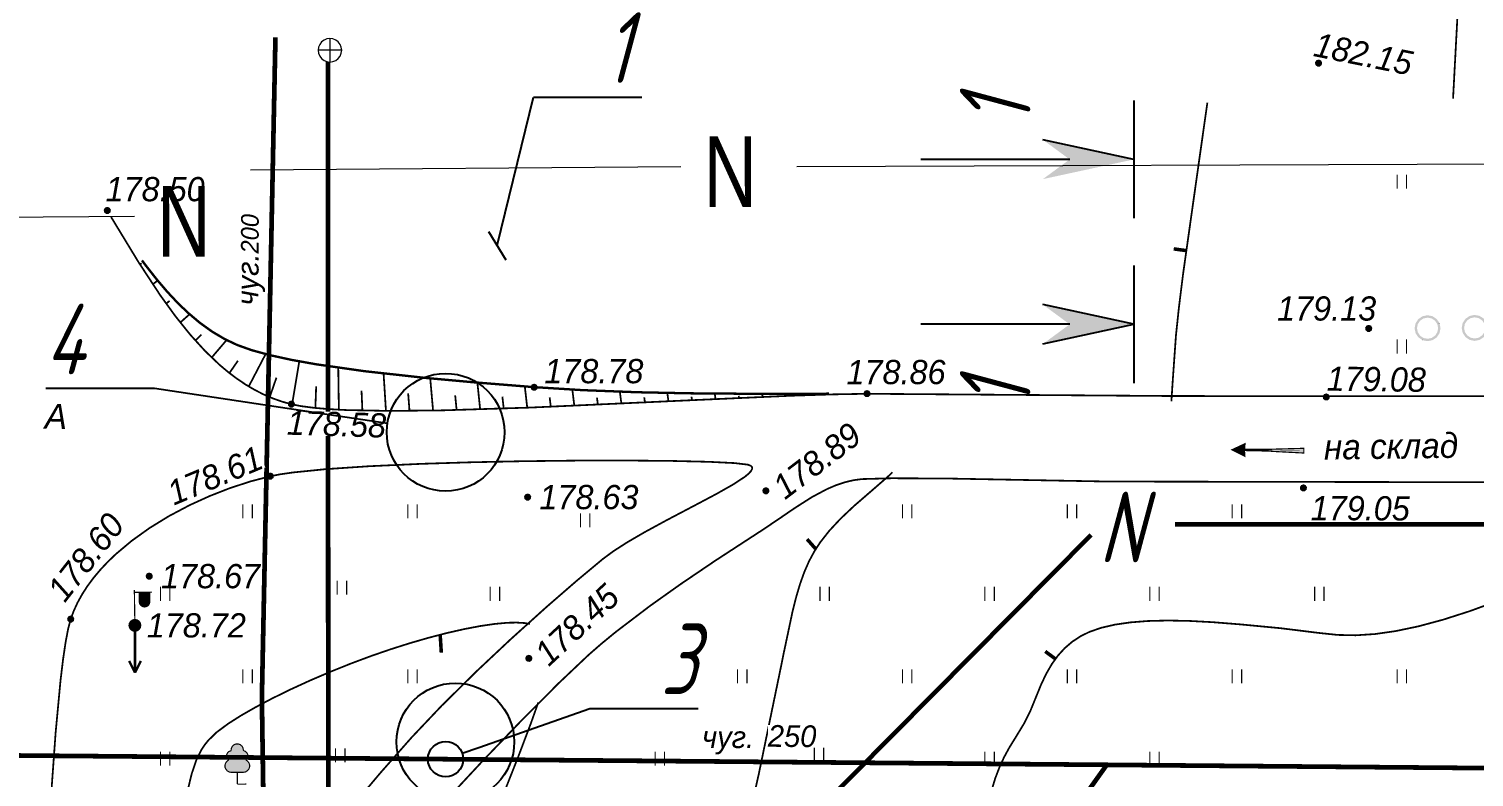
# Model space of a CAD drawing. Header units: millimetres. Extents: x 6735 to 13224, y -12144 to -9633.
# Drawn here: x 10980.3 to 11041.6, y -9734.5 to -9702.8 of the extents above; entities that cross this region are included whole.
import ezdxf
from ezdxf import colors
from ezdxf.entities.mleader import LeaderData, LeaderLine
from ezdxf.enums import TextEntityAlignment as Align
from ezdxf.math import Vec2, Vec3

# ---------------------------------------------------------------- set-up
doc = ezdxf.new("R2010")
doc.units = ezdxf.units.MM
doc.set_wipeout_variables(frame=1)
for name, pattern in [('Cплошная', [0]), ('Cплошная_0.50', [0]), ('Штриховая 1.5-1.5_0.50', [1.5, 0.75, -0.75])]:
    doc.linetypes.add(name, pattern=pattern)
for name, color, linetype, lineweight in [('КаБель силовой (Вновь)', 1, 'Continuous', 60), ('Линия выноска', 137, 'Continuous', 25), ('Строительный', 251, 'Continuous', 13), ('Строительный @ 1', 251, 'Continuous', 13), ('Текст', 2, 'Continuous', 25)]:
    doc.layers.add(name, color=color, linetype=linetype, lineweight=lineweight)
doc.styles.add('Simplex', font='simplex.shx', dxfattribs={"width": 0.7, "oblique": 15})
doc.styles.get("Standard").update_dxf_attribs({"font": 'arial.ttf'})
doc.styles.add('БСАМ курсив малоконтрасный (Бм-431)', font='')
doc.styles.get('БСАМ курсив малоконтрасный (Бм-431)').set_extended_font_data('Bm431', italic=True)
doc.linetypes.add('Водопр', pattern='A,5,-1,["В",БСАМ курсив малоконтрасный (Бм-431),S=2,R=0,X=-1.2,Y=-1],-1,10,-2,10,-2,5', length=36)
doc.linetypes.add('Канализ', pattern='A,5,-1,["К",БСАМ курсив малоконтрасный (Бм-431),S=2,R=0,X=-1,Y=-1],-1,10,-2,10,-2,5', length=36)
doc.linetypes.add('КОНТУР', pattern='A,0,-0.5,[133,ltypeshp.shx,S=0.05,R=0,X=-0.5,Y=0],-0.5', length=1)

# ---------------------------------------------------------------- blocks, each defined once
blk = doc.blocks.new('2011 - 401 трава')
at = {"color": 7, "linetype": 'Continuous', "lineweight": 0, "const_width": 0.1, "flags": 128}
for points in [[(0, 0), (0, 1.2)], [(0.8, 0), (0.8, 1.2)]]:
    blk.add_lwpolyline(points, dxfattribs=at)
blk = doc.blocks.new('4031 - 114.4 ЛЭП низкого напряжения')
at = {"color": 7, "linetype": 'Continuous', "lineweight": 0, "const_width": 0.2, "flags": 128}
for points in [[(0.5, 0), (4, 0)], [(4, 0), (3, 0.5)], [(3, -0.5), (4, 0)]]:
    blk.add_lwpolyline(points, dxfattribs=at)
blk = doc.blocks.new('104 - 388.1 дер лист')
at = {"true_color": 0xffffff}
h = blk.add_hatch(color=7, dxfattribs=at)
h.dxf.hatch_style = 1
h.paths.add_polyline_path([(0.99, 1.79), (0.88, 1.94), (0.73, 2.05), (0.84, 2.16), (0.9, 2.32), (0.9, 2.5), (0.83, 2.65), (0.71, 2.77), (0.55, 2.83), (0.52, 2.88), (0.49, 3.07), (0.4, 3.23), (0.26, 3.35), (0.08, 3.41), (-0.11, 3.41), (-0.28, 3.34), (-0.42, 3.21), (-0.5, 3.04), (-0.52, 2.85), (-0.55, 2.83), (-0.71, 2.77), (-0.83, 2.65), (-0.9, 2.5), (-0.9, 2.32), (-0.84, 2.16), (-0.73, 2.05), (-0.88, 1.94), (-0.99, 1.79), (-1.05, 1.62), (-1.04, 1.43), (-0.97, 1.26), (-0.84, 1.12), (-0.68, 1.03), (-0.5, 1), (-0.45, 1), (0.45, 1), (0.5, 1), (0.68, 1.03), (0.84, 1.12), (0.97, 1.26), (1.04, 1.43), (1.05, 1.62)])
at = {"color": 7, "linetype": 'Continuous', "lineweight": 0, "const_width": 0.1, "flags": 128}
for points in [[(-0.72, 2.04), (-0.84, 2.16), (-0.9, 2.32), (-0.9, 2.5), (-0.83, 2.65), (-0.71, 2.77), (-0.55, 2.83)], [(-0.52, 2.85), (-0.55, 2.83)], [(-0.52, 2.85), (-0.5, 3.04), (-0.42, 3.21), (-0.28, 3.34), (-0.11, 3.41), (0.08, 3.41), (0.26, 3.35), (0.4, 3.23), (0.49, 3.07), (0.52, 2.88)], [(0.52, 2.88), (0.55, 2.83)], [(0.55, 2.83), (0.71, 2.77), (0.83, 2.65), (0.9, 2.5), (0.9, 2.32), (0.84, 2.16), (0.72, 2.04)], [(-0.5, 1), (-0.68, 1.03), (-0.84, 1.12), (-0.97, 1.26), (-1.04, 1.43), (-1.05, 1.62), (-0.99, 1.79), (-0.88, 1.94), (-0.73, 2.05)], [(0.73, 2.05), (0.88, 1.94), (0.99, 1.79), (1.05, 1.62), (1.04, 1.43), (0.97, 1.26), (0.84, 1.12), (0.68, 1.03), (0.5, 1)], [(-0.5, 1), (-0.45, 1)], [(-0.45, 1), (0.45, 1)], [(0, 0), (0, 1)], [(0.75, 0), (0, 0)], [(0.45, 1), (0.5, 1)]]:
    blk.add_lwpolyline(points, dxfattribs=at)
blk = doc.blocks.new('33 - 110.1.1 фонарь на жб столб')
at = {"true_color": 0xffffff}
for points in [[(1.3, 2.8), (0.4, 2.8), (0.4, 2), (0.46028, 1.775), (0.625, 1.6103), (0.85, 1.55), (1.075, 1.6103), (1.2397, 1.775), (1.3, 2)], [(0, 0.5), (-0.25, 0.43302), (-0.43302, 0.25002), (-0.5, 0.00002), (-0.43302, -0.24998), (-0.25, -0.433), (-0.00002, -0.5), (0.24998, -0.433), (0.433, -0.25), (0.5, 0), (0.433, 0.25), (0.25, 0.43302)]]:
    blk.add_hatch(color=7, dxfattribs=at).paths.add_polyline_path(points)
at = {"color": 7, "linetype": 'Continuous', "lineweight": 0, "const_width": 0.1, "flags": 128}
for points in [[(0, 0.5), (0, 3)], [(0, 2.8), (1.5, 2.8)], [(0.4, 2.8), (0.4, 2)], [(1.3, 2.8), (1.3, 2)], [(1.3, 2), (1.265746, 1.827792), (1.168198, 1.681802), (1.022208, 1.584254), (0.85, 1.55), (0.677792, 1.584254), (0.531802, 1.681802), (0.434254, 1.827792), (0.4, 2)]]:
    blk.add_lwpolyline(points, dxfattribs=at)
at = {"color": 7, "linetype": 'Continuous', "lineweight": 0, "true_color": 0xffffff, "const_width": 0.02, "flags": 128}
for points in [[(1.3, 2.8), (0.4, 2.8), (0.4, 2), (0.460289, 1.775), (0.625, 1.610289), (0.85, 1.55), (1.075, 1.610289), (1.239711, 1.775), (1.3, 2), (1.3, 2.8)], [(0, 0.5), (-0.25, 0.433013), (-0.433013, 0.25), (-0.5, 0), (-0.433013, -0.25), (-0.25, -0.433013), (0, -0.5), (0.25, -0.433013), (0.433013, -0.25), (0.5, 0), (0.433013, 0.25), (0.25, 0.433013), (0, 0.5)]]:
    blk.add_lwpolyline(points, close=True, dxfattribs=at)
at = {"color": 7, "linetype": 'Continuous', "lineweight": 0, "const_width": 0.1, "flags": 128}
for points in [[(0, 0.5), (0.191342, 0.46194), (0.353553, 0.353553), (0.46194, 0.191342), (0.5, 0), (0.46194, -0.191342), (0.353553, -0.353553), (0.191342, -0.46194), (0, -0.5), (-0.191342, -0.46194), (-0.353553, -0.353553), (-0.46194, -0.191342), (-0.5, 0), (-0.46194, 0.191342), (-0.353553, 0.353553), (-0.191342, 0.46194), (0, 0.5)], [(0.086189, -0.05071), (0.096802, 0.025087), (0.05071, 0.086189), (-0.025087, 0.096802), (-0.086189, 0.05071), (-0.096802, -0.025087), (-0.05071, -0.086189), (0.025087, -0.096802), (0.086189, -0.05071)]]:
    blk.add_lwpolyline(points, close=True, dxfattribs=at)
blk = doc.blocks.new('118 - 330 отм высот')
blk.add_hatch(color=7).paths.add_polyline_path([(0.098, 0.12), (0.002, 0.155), (-0.095, 0.121), (-0.146, 0.032), (-0.129, -0.069), (-0.05, -0.135), (0.052, -0.136), (0.131, -0.07), (0.149, 0.031)])
at = {"color": 7, "linetype": 'Continuous', "lineweight": 0, "const_width": 0.01, "flags": 128}
blk.add_lwpolyline([(0.098, 0.12), (0.002, 0.155), (-0.095, 0.121), (-0.146, 0.032), (-0.129, -0.069), (-0.05, -0.135), (0.052, -0.136), (0.131, -0.07), (0.149, 0.031), (0.098, 0.12)], close=True, dxfattribs=at)
blk = doc.blocks.new('89 - 238.1 направл и скорость течения')
for points in [[(0, 6.2), (-0.2, 6.2), (-0.1, 3.7), (-0.07, 3.2), (-0.05006, 1.20418), (0, 1.2), (0, 3.1912)], [(0, 6.2), (0, 3.1912), (0, 1.20002), (0.05004, 1.20418), (0.07, 3.2), (0.1, 3.7), (0.2, 6.2)], [(0, 1.2), (-0.6, 1.25), (-0.00002, 0.00002), (0.59998, 1.25)]]:
    blk.add_hatch(color=7).paths.add_polyline_path(points)
at = {"color": 7, "linetype": 'Continuous', "lineweight": 0, "const_width": 0.1, "flags": 128}
blk.add_lwpolyline([(0.05, 1.2), (0.07, 3.2), (0.1, 3.7), (0.2, 6.2), (0, 6.2), (-0.2, 6.2), (-0.1, 3.7), (-0.07, 3.2), (-0.05, 1.2)], dxfattribs=at)
at = {"color": 7, "linetype": 'Continuous', "lineweight": 0, "const_width": 0.02, "flags": 128}
for points in [[(0, 6.2), (-0.2, 6.2), (-0.1, 3.7), (-0.07, 3.2), (-0.050042, 1.20417), (0, 1.2), (0, 3.191199), (0, 6.2)], [(0, 6.2), (0, 3.191199), (0, 1.2), (0.050042, 1.20417), (0.07, 3.2), (0.1, 3.7), (0.2, 6.2), (0, 6.2)], [(0, 1.2), (-0.6, 1.25), (0, 0), (0.6, 1.25), (0, 1.2)]]:
    blk.add_lwpolyline(points, close=True, dxfattribs=at)
blk = doc.blocks.new('Люк Канализация')
at = {"color": 0, "linetype": 'Continuous', "lineweight": -2}
blk.add_wipeout([(0.498, -0.001), (0.48, 0.128), (0.431, 0.249), (0.351, 0.352), (0.248, 0.432), (0.127, 0.482), (-0.002, 0.499), (-0.132, 0.482), (-0.252, 0.432), (-0.356, 0.352), (-0.435, 0.249), (-0.485, 0.128), (-0.502, -0.001), (-0.485, -0.131), (-0.435, -0.251), (-0.356, -0.355), (-0.252, -0.434), (-0.132, -0.484), (-0.002, -0.501), (0.127, -0.484), (0.248, -0.434), (0.351, -0.355), (0.431, -0.251), (0.48, -0.131)], dxfattribs=at)
for p, q in [((-0.002, 0.499), (-0.002, -0.501)), ((0.498, -0.001), (-0.502, -0.001))]:
    blk.add_line(p, q, dxfattribs=at)
at = {"color": 0, "linetype": 'Continuous', "lineweight": -2, "flags": 128}
blk.add_lwpolyline([(0.498, -0.001), (0.48, 0.128), (0.431, 0.249), (0.351, 0.352), (0.248, 0.432), (0.127, 0.482), (-0.002, 0.499), (-0.132, 0.482), (-0.252, 0.432), (-0.356, 0.352), (-0.435, 0.249), (-0.485, 0.128), (-0.502, -0.001), (-0.485, -0.131), (-0.435, -0.251), (-0.356, -0.355), (-0.252, -0.434), (-0.132, -0.484), (-0.002, -0.501), (0.127, -0.484), (0.248, -0.434), (0.351, -0.355), (0.431, -0.251), (0.48, -0.131)], close=True, dxfattribs=at)
blk = doc.blocks.new('_Oblique')
at = {"color": 0, "lineweight": -2}
blk.add_line((-0.5, -0.5), (0.5, 0.5), dxfattribs=at)
blk = doc.blocks.new('_DotBlank')
at = {"color": 0, "linetype": 'ByBlock', "lineweight": -2}
blk.add_line((-0.5, 0), (-1, 0), dxfattribs=at)
blk.add_circle((0, 0), 0.5, dxfattribs=at)

msp = doc.modelspace()

# ---------------------------------------------------------------- hatches: boundary and pattern name
at = {"layer": 'Линия выноска'}
for points in [[(11027.1972, -9708.32263), (11023.34045, -9707.48659), (11024.47679, -9708.32263), (11023.34045, -9709.15808)], [(11027.1972, -9715.32263), (11023.34045, -9714.48659), (11024.47679, -9715.32263), (11023.34045, -9716.15808)]]:
    msp.add_hatch(color=256, dxfattribs=at).paths.add_polyline_path(points)
at = {"layer": 'Строительный'}
h = msp.add_hatch(color=7, dxfattribs=at)
h.paths.add_polyline_path([(11039.66677, -9714.93677), (11039.65701, -9714.93877), (11039.48544, -9714.97401), (11039.46591, -9714.97802), (11039.47599, -9715.02712), (11039.46591, -9714.97802), (11039.44789, -9714.98562), (11039.34181, -9715.05746), (11039.28635, -9715.09501), (11039.31446, -9715.13651), (11039.28635, -9715.09501), (11039.27261, -9715.10893), (11039.2865, -9715.11808), (11039.30367, -9715.1294), (11039.27261, -9715.10893), (11039.2478, -9715.14656), (11039.16524, -9715.27181), (11039.20708, -9715.2994), (11039.16524, -9715.27181), (11039.15975, -9715.28014), (11039.15787, -9715.28992), (11039.121, -9715.4815), (11039.11912, -9715.49129), (11039.12112, -9715.50105), (11039.17022, -9715.49097), (11039.12112, -9715.50105), (11039.2202, -9715.62428), (11039.2465, -9715.65699), (11039.15948, -9715.54876), (11039.12112, -9715.50105), (11039.16037, -9715.69216), (11039.20947, -9715.68207), (11039.16785, -9715.69062), (11039.16037, -9715.69216), (11039.16797, -9715.71017), (11039.27736, -9715.87171), (11039.29128, -9715.88545), (11039.45416, -9715.99282), (11039.48174, -9715.95098), (11039.47227, -9716.00019), (11039.66385, -9716.03706), (11039.67332, -9715.98785), (11039.66385, -9716.03706), (11039.67364, -9716.03895), (11039.6834, -9716.03694), (11039.85497, -9716.0017), (11039.8745, -9715.99769), (11039.89252, -9715.99009), (11039.9986, -9715.91825), (11040.05406, -9715.8807), (11040.02595, -9715.8392), (11040.05406, -9715.8807), (11040.0678, -9715.86678), (11040.05391, -9715.85763), (11040.03677, -9715.84633), (11040.0678, -9715.86678), (11040.09261, -9715.82915), (11040.17517, -9715.7039), (11040.13333, -9715.67632), (11040.17517, -9715.7039), (11040.18066, -9715.69558), (11040.18254, -9715.68579), (11040.21941, -9715.49421), (11040.22129, -9715.48442), (11040.21929, -9715.47466), (11040.1702, -9715.48474), (11040.21929, -9715.47466), (11040.12021, -9715.35143), (11040.09391, -9715.31872), (11040.18093, -9715.42695), (11040.21929, -9715.47466), (11040.18004, -9715.28356), (11040.13094, -9715.29364), (11040.17244, -9715.26554), (11040.06305, -9715.104), (11040.02155, -9715.13211), (11040.04928, -9715.11333), (11040.06305, -9715.104), (11040.04913, -9715.09026), (11039.88625, -9714.98289), (11039.85867, -9715.02473), (11039.86835, -9715.01004), (11039.88625, -9714.98289), (11039.86814, -9714.97552), (11039.84862, -9714.98123), (11039.73076, -9715.01569), (11039.86814, -9714.97552), (11039.67656, -9714.93865), (11039.66709, -9714.98787), (11039.67656, -9714.93865)])
h.paths.add_polyline_path([(11039.65764, -9715.04097), (11039.66741, -9715.03896), (11039.83941, -9715.07206), (11039.98564, -9715.16846), (11040.08386, -9715.31349), (11040.1191, -9715.48506), (11040.086, -9715.65706), (11040.06667, -9715.68637), (11039.9896, -9715.80329), (11039.89177, -9715.86954), (11039.84457, -9715.90151), (11039.68277, -9715.93474), (11039.673, -9715.93675), (11039.50101, -9715.90365), (11039.35477, -9715.80725), (11039.25655, -9715.66222), (11039.22131, -9715.49065), (11039.25441, -9715.31866), (11039.27374, -9715.28934), (11039.35081, -9715.17242), (11039.44864, -9715.10617), (11039.49584, -9715.0742)], flags=16)
h = msp.add_hatch(color=7, dxfattribs=at)
h.paths.add_polyline_path([(11041.66673, -9714.92431), (11041.65697, -9714.92631), (11041.4854, -9714.96155), (11041.46587, -9714.96556), (11041.47595, -9715.01466), (11041.46587, -9714.96556), (11041.44785, -9714.97316), (11041.34177, -9715.045), (11041.28631, -9715.08256), (11041.27257, -9715.09647), (11041.28646, -9715.10562), (11041.31442, -9715.12405), (11041.27257, -9715.09647), (11041.24776, -9715.1341), (11041.1652, -9715.25935), (11041.20704, -9715.28694), (11041.1652, -9715.25935), (11041.15783, -9715.27747), (11041.12096, -9715.46904), (11041.11908, -9715.47883), (11041.12108, -9715.4886), (11041.19121, -9715.57581), (11041.15944, -9715.5363), (11041.12108, -9715.4886), (11041.16033, -9715.6797), (11041.20023, -9715.6715), (11041.16781, -9715.67816), (11041.16033, -9715.6797), (11041.16793, -9715.69772), (11041.27733, -9715.85925), (11041.28292, -9715.8675), (11041.29124, -9715.87299), (11041.45412, -9715.98036), (11041.47224, -9715.98773), (11041.48171, -9715.93852), (11041.47224, -9715.98773), (11041.49175, -9715.98203), (11041.60951, -9715.94759), (11041.47224, -9715.98773), (11041.66381, -9716.0246), (11041.6736, -9716.02649), (11041.68336, -9716.02448), (11041.85494, -9715.98924), (11041.87447, -9715.98523), (11041.89249, -9715.97763), (11041.99856, -9715.90579), (11042.05402, -9715.86824), (11042.06776, -9715.85432), (11042.09257, -9715.81669), (11042.17513, -9715.69144), (11042.13329, -9715.66386), (11042.17513, -9715.69144), (11042.1825, -9715.67333), (11042.21937, -9715.48175), (11042.22126, -9715.47196), (11042.21925, -9715.4622), (11042.14897, -9715.3748), (11042.18089, -9715.41449), (11042.21925, -9715.4622), (11042.18, -9715.2711), (11042.13091, -9715.28118), (11042.1724, -9715.25308), (11042.06301, -9715.09154), (11042.05742, -9715.08329), (11042.04909, -9715.0778), (11042.02151, -9715.11965), (11042.04909, -9715.0778), (11041.88621, -9714.97043), (11041.85863, -9715.01227), (11041.86831, -9714.99758), (11041.88621, -9714.97043), (11041.87789, -9714.96494), (11041.8681, -9714.96306), (11041.84858, -9714.96877), (11041.67605, -9715.01922), (11041.6771, -9715.01891), (11041.8681, -9714.96306), (11041.67652, -9714.92619)])
h.paths.add_polyline_path([(11041.6576, -9715.02851), (11041.66737, -9715.02651), (11041.83937, -9715.05961), (11041.9856, -9715.15601), (11042.08382, -9715.30103), (11042.11906, -9715.4726), (11042.08596, -9715.6446), (11042.06664, -9715.67391), (11041.98956, -9715.79083), (11041.89173, -9715.85708), (11041.84453, -9715.88905), (11041.68273, -9715.92228), (11041.67296, -9715.92429), (11041.50097, -9715.89119), (11041.35473, -9715.79479), (11041.25652, -9715.64976), (11041.22128, -9715.47819), (11041.25437, -9715.3062), (11041.2737, -9715.27689), (11041.35077, -9715.15996), (11041.4486, -9715.09371), (11041.4958, -9715.06175)], flags=16)
for points in [[(11040.18004, -9715.28356), (11040.17803, -9715.27379), (11040.17244, -9715.26554), (11040.13094, -9715.29364), (11040.17256, -9715.28509)], [(11039.47227, -9716.00019), (11039.48174, -9715.95098), (11039.47206, -9715.96567), (11039.45416, -9715.99282)]]:
    msp.add_hatch(color=7, dxfattribs=at).paths.add_polyline_path(points)

# ---------------------------------------------------------------- linework, layer by layer
at = {"layer": 'Линия выноска'}
for p, q in [((11027.1972, -9705.82263), (11027.1972, -9710.82263)), ((11027.1972, -9708.32263), (11023.34045, -9707.48659)), ((11024.47679, -9708.32263), (11018.15616, -9708.32263)), ((11027.1972, -9712.82263), (11027.1972, -9717.82263)), ((11027.1972, -9715.32263), (11023.34045, -9714.48659)), ((11024.47679, -9715.32263), (11018.15616, -9715.32263)), ((11023.34045, -9716.15808), (11027.1972, -9715.32263))]:
    msp.add_line(p, q, dxfattribs=at)
at = {"layer": 'Строительный'}
for p, q in [((10989.69607, -9708.75825), (11007.9724, -9708.62682)), ((11012.89626, -9708.62682), (11047.84147, -9708.49539)), ((10975.63404, -9710.79821), (10984.77221, -9710.7325))]:
    msp.add_line(p, q, dxfattribs=at)
at = {"layer": 'Строительный', "color": 7, "linetype": 'Cплошная', "lineweight": 0, "const_width": 0.075, "flags": 128}
for points in [[(11041.05324, -9700.09841), (11040.75271, -9705.73704)], [(10985.00905, -9712.78211), (10985.0785, -9712.73278)], [(10985.55241, -9713.62159), (10985.76038, -9713.46578)], [(10986.11985, -9714.44494), (10986.26625, -9714.32704)], [(10986.71944, -9715.24514), (10987.11507, -9714.89482)], [(10987.36027, -9716.01263), (10987.61712, -9715.75553)], [(10988.05218, -9716.73426), (10988.68568, -9715.9912)], [(10988.80498, -9717.39188), (10989.16644, -9716.86963)], [(10989.62615, -9717.96144), (10990.34272, -9716.58637)], [(10991.46689, -9718.72247), (10991.77066, -9716.89494)], [(10990.51676, -9718.4142), (10990.80178, -9717.58683)], [(10993.45179, -9718.94827), (10993.42585, -9717.16342)], [(10995.45099, -9718.99839), (10995.35051, -9717.40947)], [(10997.45089, -9718.98361), (10997.33032, -9717.61713)], [(10992.45462, -9718.8745), (10992.48852, -9717.94998)], [(10994.45109, -9718.98468), (10994.41405, -9718.13825)], [(10996.45098, -9718.99663), (10996.39374, -9718.25703)], [(10999.45025, -9718.93384), (10999.33217, -9717.79698)], [(11001.44898, -9718.86267), (11001.34547, -9717.95894)], [(11003.44719, -9718.77801), (11003.36385, -9718.09494)], [(11005.44504, -9718.6853), (11005.38127, -9718.18338)], [(11007.44272, -9718.58899), (11007.3969, -9718.23643)], [(11009.44043, -9718.49338), (11009.41045, -9718.26376)], [(10998.45065, -9718.96205), (10998.39002, -9718.33597)], [(11000.44969, -9718.90035), (11000.39371, -9718.38996)], [(11002.44814, -9718.82165), (11002.4014, -9718.4276)], [(11004.44614, -9718.73237), (11004.40945, -9718.43834)], [(11006.44388, -9718.63733), (11006.41661, -9718.4255)], [(11008.44155, -9718.54081), (11008.42275, -9718.3968)], [(11010.43937, -9718.44736), (11010.42787, -9718.35879)], [(11011.43841, -9718.40354), (11011.42168, -9718.27299)], [(11012.43758, -9718.36289), (11012.43194, -9718.31787)], [(11013.43693, -9718.32676), (11013.43011, -9718.27047)]]:
    msp.add_lwpolyline(points, dxfattribs=at)
at = {"layer": 'Строительный', "linetype": 'Канализ', "const_width": 0.2, "flags": 128}
for points in [[(10990.56732, -9863.77001), (10990.39039, -9854.46195), (10990.53151, -9820.35648), (10989.39686, -9809.77575), (10990.85754, -9776.04321), (10990.18316, -9731.20146), (10990.75974, -9703.13613)], [(10993.50868, -9863.78536), (10993.46715, -9840.33891), (10993.97918, -9808.24951), (10993.78708, -9798.97768), (10993.01342, -9752.90366), (10992.98442, -9703.6535)]]:
    msp.add_lwpolyline(points, dxfattribs=at)
at = {"layer": 'Строительный', "color": 34, "linetype": 'Cплошная_0.50', "lineweight": 0, "true_color": 0xa55200, "const_width": 0.075, "flags": 128}
for points, elevation in [([(11030.3228, -9705.91009), (11029.8847, -9708.99265), (11029.29293, -9713.17369), (11029.11348, -9714.6126), (11028.98906, -9715.79093), (11028.85409, -9717.68642), (11028.79581, -9718.58496), (11028.79516, -9718.59079)], 179), ([(11001.91853, -9731.37566), (11001.61454, -9732.23314), (11001.06995, -9733.67437), (11000.50478, -9735.10452), (10999.93723, -9736.47759), (10999.3738, -9737.77803), (10998.82311, -9738.98661), (10998.28437, -9740.10566), (10997.75985, -9741.13049), (10997.25099, -9742.05828), (10996.65357, -9743.05856), (10996.03509, -9743.99927), (10995.39096, -9744.88738), (10994.71494, -9745.73154), (10994.00462, -9746.53568), (10993.24398, -9747.31876), (10992.41853, -9748.09591), (10991.49829, -9748.8954), (10990.91257, -9749.37511), (10990.38713, -9749.78077), (10989.90322, -9750.12682), (10989.45498, -9750.41733), (10989.03524, -9750.65661), (10988.64508, -9750.84366), (10988.28285, -9750.97925), (10987.94762, -9751.06372), (10987.63527, -9751.09735), (10987.34931, -9751.07892), (10987.08939, -9751.00839), (10986.85525, -9750.88572)], 178.5)]:
    msp.add_lwpolyline(points, dxfattribs=dict(at, elevation=elevation))
at = {"layer": 'Строительный', "color": 7, "linetype": 'Cплошная_0.50', "lineweight": 0, "const_width": 0.075, "flags": 128}
msp.add_lwpolyline([(11015.93624, -9718.27123), (11015.87247, -9718.27171), (11014.42932, -9718.29719), (11012.64835, -9718.35485), (11007.39738, -9718.59118), (11007.14814, -9718.60325), (11001.61359, -9718.85612), (10997.83696, -9718.97618), (10995.58229, -9718.99893), (10993.78139, -9718.96346), (10993.0401, -9718.92369), (10992.40288, -9718.86912), (10991.86829, -9718.79959), (10991.43541, -9718.71501), (10991.03799, -9718.60462), (10990.64605, -9718.4664), (10990.25922, -9718.30021), (10989.87705, -9718.10585), (10989.49917, -9717.88317), (10989.12492, -9717.63177), (10988.75367, -9717.35124), (10988.38469, -9717.04103), (10987.76586, -9716.44929), (10987.14576, -9715.76618), (10986.5177, -9714.98445), (10985.86894, -9714.08828), (10984.95126, -9712.69035), (10983.78091, -9710.76501)], dxfattribs=at)
at = {"layer": 'Строительный', "color": 34, "linetype": 'Continuous', "lineweight": 0, "true_color": 0xa55200, "const_width": 0.15, "flags": 128}
for points in [[(11029.42543, -9712.19346), (11028.89299, -9712.11989)], [(11013.68488, -9724.84821), (11013.32978, -9724.44471)], [(10997.75447, -9728.52403), (10997.80116, -9729.26366)], [(11023.87097, -9729.52778), (11023.43827, -9729.20892)]]:
    msp.add_lwpolyline(points, dxfattribs=at)
at = {"layer": 'Строительный', "color": 7, "linetype": 'КОНТУР', "lineweight": 0, "ltscale": 2, "const_width": 0.1, "flags": 128}
msp.add_lwpolyline([(11014.25951, -9718.26732), (11010.9061, -9718.27198), (11008.356, -9718.25214), (11006.13261, -9718.20671), (11003.78901, -9718.1171), (11001.69905, -9717.98626), (10999.14818, -9717.78139), (10997.08985, -9717.59375), (10994.57098, -9717.31627), (10992.49513, -9717.021), (10991.43004, -9716.82978), (10990.51716, -9716.62995), (10989.75515, -9716.42123), (10989.14346, -9716.20346), (10988.60402, -9715.94849), (10988.07474, -9715.63467), (10987.55323, -9715.26059), (10987.03604, -9714.82379), (10986.60058, -9714.40451), (10986.16136, -9713.93453), (10985.71367, -9713.40884), (10985.24842, -9712.8168), (10985.09349, -9712.61039)], dxfattribs=at)
at = {"layer": 'Строительный', "color": 7, "linetype": 'Штриховая 1.5-1.5_0.50', "lineweight": 0, "ltscale": 2, "const_width": 0.075, "flags": 128}
for points in [[(11015.87247, -9718.27171), (11022.37098, -9718.31962), (11024.915, -9718.33837), (11028.86948, -9718.36753), (11127.33182, -9718.41544)], [(11136.09231, -9722.20053), (11026.06734, -9721.99728), (11019.29344, -9721.86967), (11016.92406, -9721.85825), (11015.65705, -9721.89336), (11015.29893, -9721.94118), (11014.93387, -9722.02755), (11014.55937, -9722.15304), (11014.17114, -9722.31908), (11013.53056, -9722.66108), (11012.77744, -9723.14163), (11012.26863, -9723.49099), (11011.43783, -9724.05278), (11011.2495, -9724.17383), (11009.43064, -9725.35798), (11007.96587, -9726.35037), (11006.66494, -9727.2746), (11005.20956, -9728.38169), (11004.59187, -9728.8881), (11004.04864, -9729.3622), (11002.79263, -9730.55136), (11001.21559, -9732.13237), (10999.54569, -9733.87104), (10997.86578, -9735.67641), (10996.28222, -9737.43758), (10995.0064, -9738.9234), (10993.86252, -9740.33215), (10992.78492, -9741.72601), (10991.7109, -9743.19287), (10990.70837, -9744.6473), (10989.72701, -9746.17), (10988.82322, -9747.68187), (10987.76278, -9749.4744), (10986.57607, -9751.4742), (10985.82374, -9752.78724), (10985.16566, -9753.9873), (10984.57841, -9755.11711), (10984.05623, -9756.18804), (10983.45788, -9757.53011), (10982.96267, -9758.79241), (10982.56841, -9759.98052), (10982.2743, -9761.09695), (10982.03144, -9762.37441), (10981.79565, -9764.02259), (10981.5704, -9766.01768), (10981.36099, -9768.31296), (10981.19916, -9770.4633), (10981.05872, -9772.71444), (10980.94504, -9774.98072), (10980.86387, -9777.14842), (10980.81983, -9779.08263), (10980.81443, -9780.69877), (10980.84789, -9781.91349), (10980.9188, -9782.67728), (10980.97625, -9782.93473), (10981.06205, -9783.19335), (10981.17612, -9783.45289), (10981.31831, -9783.71303), (10981.4885, -9783.9735), (10981.68637, -9784.2338), (10981.91156, -9784.49344), (10982.16357, -9784.75186), (10982.639, -9785.17603), (10983.18202, -9785.59107), (10983.78641, -9785.99217), (10984.4408, -9786.37174), (10985.01205, -9786.66452), (10985.59184, -9786.92823), (10986.16148, -9787.15431), (10986.69364, -9787.33186), (10987.15001, -9787.44063), (10987.63299, -9787.50316), (10988.14477, -9787.51975), (10988.68872, -9787.49051), (10989.17521, -9787.43014), (10989.69194, -9787.33656), (10990.24444, -9787.2088), (10990.84391, -9787.04428), (10991.7835, -9786.74726), (10993.07915, -9786.29563)]]:
    msp.add_lwpolyline(points, dxfattribs=at)
msp.add_lwpolyline([(11010.81848, -9721.28195), (11010.93225, -9721.32526), (11010.99161, -9721.38502), (11010.99683, -9721.46149), (11010.94794, -9721.55512), (11010.84505, -9721.66615), (11010.68718, -9721.79579), (11010.19838, -9722.1173), (11009.47001, -9722.52999), (11008.2802, -9723.15922), (11007.37468, -9723.63503), (11006.44076, -9724.14289), (11005.70576, -9724.57038), (11005.11418, -9724.94984), (11004.65657, -9725.28777), (11003.52797, -9726.22852), (11002.25942, -9727.32982), (11000.7504, -9728.68988), (10999.32028, -9730.03223), (10997.80796, -9731.5245), (10996.53091, -9732.87275), (10995.19484, -9734.38992), (10993.67786, -9736.19441), (10992.10198, -9738.14118), (10990.59761, -9740.06933), (10989.18035, -9741.9674), (10988.05681, -9743.5688), (10987.58455, -9744.30308), (10987.0597, -9745.17734), (10986.48344, -9746.18961), (10985.85755, -9747.33676), (10984.90117, -9749.1635), (10983.85773, -9751.23573), (10983.20262, -9752.5691), (10982.90769, -9753.16497), (10982.8277, -9753.27548), (10982.72075, -9753.37773), (10982.47229, -9753.5355), (10982.20578, -9753.64994), (10982.11374, -9753.68488), (10981.83334, -9753.78827), (10981.57711, -9753.86722), (10981.36208, -9753.91318), (10981.13698, -9753.92441), (10980.97793, -9753.87952), (10980.84691, -9753.76703), (10980.72273, -9753.58748), (10980.62175, -9753.37238), (10980.54416, -9753.13081), (10980.49709, -9752.88213), (10980.4869, -9752.65471), (10980.49898, -9752.26407), (10980.68464, -9746.70326), (10980.94267, -9740.58673), (10981.22128, -9735.52958), (10981.42573, -9732.68142), (10981.63543, -9730.44456), (10981.74191, -9729.55911), (10981.84937, -9728.8299), (10981.95771, -9728.25753), (10982.06686, -9727.84238), (10982.19872, -9727.48649), (10982.36187, -9727.13266), (10982.55612, -9726.78133), (10982.78116, -9726.43304), (10983.03674, -9726.08821), (10983.32231, -9725.74762), (10983.6373, -9725.41193), (10983.98096, -9725.08194), (10984.65491, -9724.51591), (10985.40884, -9723.97583), (10986.23417, -9723.46788), (10987.1182, -9722.99991), (10987.96209, -9722.61514), (10988.82615, -9722.27765), (10989.69276, -9721.99432), (10990.54121, -9721.77196), (10990.96456, -9721.69032), (10991.50113, -9721.61273), (10992.90758, -9721.47055), (10994.7428, -9721.34729), (10996.96615, -9721.24572), (10999.03241, -9721.18076), (11001.24894, -9721.13452), (11003.52691, -9721.1089), (11005.7282, -9721.10549), (11007.62324, -9721.12331), (11009.16759, -9721.16051), (11010.25283, -9721.2144), (11010.81848, -9721.28195)], close=True, dxfattribs=at)
at = {"layer": 'Строительный', "linetype": 'Водопр', "const_width": 0.2}
msp.add_lwpolyline([(10968.10387, -9733.52824), (11051.03972, -9734.24021)], dxfattribs=at)
at = {"layer": 'Строительный', "linetype": 'Водопр', "const_width": 0.2, "flags": 128}
msp.add_lwpolyline([(10976.40883, -9859.34325), (10983.35155, -9793.90895), (11026.03166, -9734.05362)], dxfattribs=at)

# ---------------------------------------------------------------- block references
at = {"layer": 'Строительный', "color": 7}
for p in [(11035.04185, -9704.23943, 182.15), (10983.62068, -9710.49616, 178.498), (11037.17025, -9715.50343, 179.13), (11001.74126, -9718.00221, 178.78), (11015.87247, -9718.27171, 178.86), (10991.43541, -9718.71501, 178.577), (11035.36799, -9718.41544, 179.08), (10990.54121, -9721.77196, 178.606), (11001.46451, -9722.66441, 178.63), (11011.5793, -9722.39646, 178.894), (11034.39894, -9722.27583, 179.05), (10985.40131, -9726.02125, 178.672), (10982.06686, -9727.84238, 178.601), (11001.51532, -9729.51152, 178.449)]:
    msp.add_blockref('118 - 330 отм высот', p, dxfattribs=at)
at = {"layer": 'Строительный', "color": 7, "xscale": 0.5, "yscale": 0.5}
for p in [(11038.37739, -9709.56555), (11038.37739, -9716.56555), (10989.37739, -9723.56555), (10996.37739, -9723.56555), (11017.37739, -9723.56555), (11024.37739, -9723.56555), (11031.37739, -9723.56555), (11003.70815, -9723.94212), (10993.37991, -9726.80765), (10985.87739, -9727.06555), (10999.87739, -9727.06555), (11013.87739, -9727.06555), (11020.87739, -9727.06555), (11027.87739, -9727.06555), (11034.87739, -9727.06555), (10989.37739, -9730.56555), (10996.37739, -9730.56555), (11010.37739, -9730.56555), (11017.37739, -9730.56555), (11024.37739, -9730.56555), (11031.37739, -9730.56555), (11038.37739, -9730.56555), (10985.87739, -9734.06555), (10993.31074, -9733.92335), (11006.87739, -9734.06555), (11013.6368, -9733.90186), (11020.87739, -9734.06555), (11027.87739, -9734.06555)]:
    msp.add_blockref('2011 - 401 трава', p, dxfattribs=at)
at = {"layer": 'Строительный', "color": 7}
for name, p, xscale, yscale, rotation in [('89 - 238.1 направл и скорость течения', (11031.31615, -9720.64956), 0.4999999999999494, 0.4999999999999494, 269.3087330000088), ('33 - 110.1.1 фонарь на жб столб', (10984.79317, -9728.10382), 0.4999999999998405, 0.4999999999998405, 0.880739331805053), ('4031 - 114.4 ЛЭП низкого напряжения', (10984.79761, -9728.11121), 0.5000000000000632, 0.5000000000000632, 269.982056000006), ('104 - 388.1 дер лист', (10989.14381, -9734.84406), 0.4999999999998404, 0.4999999999998404, 0.2373618117152753)]:
    msp.add_blockref(name, p, dxfattribs=dict(at, xscale=xscale, yscale=yscale, rotation=rotation))

# ---------------------------------------------------------------- texts
at = {"layer": 'КаБель силовой (Вновь)', "style": 'Simplex', "oblique": 15, "width": 0.7}
msp.add_text('N', height=3, dxfattribs=at).set_placement((11026.65028, -9723.93763), align=Align.MIDDLE_CENTER)
at = {"layer": 'Строительный', "width": 0.75}
msp.add_text('N', height=3, dxfattribs=at).set_placement((11010.06958, -9710.34407), align=Align.CENTER)
at = {"layer": 'Строительный', "color": 7, "char_height": 1.057968, "attachment_point": 1, "bg_fill": 3, "box_fill_scale": 1, "bg_fill_color": 256, "bg_fill_transparency": 0}
for s, insert, rotation in [('{\\fBm431|c1|b0|i1;\\l\\C0;А}', (10980.98593, -9718.69336), 358.6465077), ('{\\fBm431|c1|b0|i1;\\l\\C0;на склад}', (11035.26113, -9720.01132), 0.8219132)]:
    msp.add_mtext(s, dxfattribs=dict(at, insert=insert, rotation=rotation))
at = {"layer": 'Текст', "style": 'Simplex', "oblique": 15, "width": 0.7}
for p in [(11021.31647, -9706.32263), (11021.31647, -9718.32263)]:
    msp.add_text('1', height=3, rotation=90, dxfattribs=at).set_placement(p, align=Align.MIDDLE_CENTER)

# ---------------------------------------------------------------- leaders
at = {"layer": 'Линия выноска'}
ml = msp.add_multileader_mtext('Standard', dxfattribs=at)
ml.set_content('1', color=2, style='Simplex')
ml.set_leader_properties()
ml.set_arrow_properties(name='OBLIQUE')
ml.build(insert=Vec2(0, 0))
ml.multileader.update_dxf_attribs({"text_left_attachment_type": 6, "text_right_attachment_type": 6, "dogleg_length": 1, "arrow_head_size": 1})
ctx = ml.context
ctx.base_point, ctx.char_height, ctx.arrow_head_size, ctx.plane_origin = Vec3(11002.70846, -9705.67572), 3, 1, Vec3(11001.70846, -9680.77787)
ctx.left_attachment, ctx.right_attachment = 6, 6
notes = []
notes.append((ctx, [(0, (1, 1, 0), (11001.70846, -9705.67572), (1, 0), 1, [(0, [(11000.17119, -9711.98005)], 0, [])])]))
ctx.mtext.insert, ctx.mtext.flow_direction = Vec3(11004.70846, -9702.07572), 5
for ctx, leaders in notes:
    for number, flags, end, landing, length, lines in leaders:
        leader = LeaderData()
        leader.index, (leader.has_last_leader_line, leader.has_dogleg_vector, leader.attachment_direction) = number, flags
        leader.last_leader_point, leader.dogleg_vector, leader.dogleg_length = Vec3(end), Vec3(landing), length
        for number, points, colour, breaks in lines:
            line = LeaderLine()
            line.index, line.vertices, line.color, line.breaks = number, Vec3.list(points), colors.encode_raw_color(colour), breaks
            leader.lines.append(line)
        ctx.leaders.append(leader)

# ---------------------------------------------------------------- next in the draw order: block references
at = {"layer": 'Строительный @ 1', "linetype": 'Канализ'}
msp.add_blockref('Люк Канализация', (10993.07388, -9703.68569), dxfattribs=at)

# ---------------------------------------------------------------- next in the draw order: texts
at = {"layer": 'Строительный', "color": 7, "bg_fill": 3, "box_fill_scale": 1, "bg_fill_color": 256}
for s, insert, char_height, attachment_point, rotation, bg_fill_transparency in [('{\\fD431|c1|b0|i1;\\l\\C0;182.15}', (11034.88117, -9703.43089), 1.028706, 4, 348.589991, 4337), ('{\\fBm431|b0|i1|c204|p18;\\C0;чуг.\\H0.81292x;2\\fBm431|b0|i1|c0|p18;00}', (10990.31565, -9714.52411), 0.922597, 7, 89.7786965, 0), ('{\\fD431|c1|b0|i1;\\l\\C0;179.08}', (11035.39038, -9717.63319), 1.028706, 4, 359.283469, 6262), ('{\\fD431|c1|b0|i1;\\l\\C0;178.58}', (10991.24932, -9719.50057), 1.028706, 4, 358.2391828, 4264582), ('{\\fD431|c1|b0|i1;\\l\\C0;178.89}', (11012.0793, -9722.39646), 1.028706, 4, 37.4307062, 4264687), ('{\\fD431|c1|b0|i1;\\l\\C0;178.61}', (10986.25292, -9722.55506), 1.028706, 4, 22.696343, 4263397), ('{\\fD431|c1|b0|i1;\\l\\C0;179.05}', (11034.70793, -9723.13107), 1.028706, 4, 359.8074056, 6272), ('{\\fD431|c1|b0|i1;\\l\\C0;178.60}', (10981.41424, -9726.86574), 1.028706, 4, 51.9186361, 4263017), ('{\\fD431|c1|b0|i1;\\l\\C0;178.45}', (11002.01532, -9729.51152), 1.028706, 4, 42.8666677, 4264597)]:
    msp.add_mtext(s, dxfattribs=dict(at, insert=insert, char_height=char_height, attachment_point=attachment_point, rotation=rotation, bg_fill_transparency=bg_fill_transparency))
at = {"layer": 'Строительный', "color": 7, "char_height": 1.028706, "attachment_point": 4, "bg_fill": 3, "box_fill_scale": 1, "bg_fill_color": 256}
for s, insert, bg_fill_transparency in [('{\\fD431|c1|b0|i1;\\l\\C0;178.50}', (10983.54753, -9709.59084), 4263012), ('{\\fD431|c1|b0|i1;\\l\\C0;179.13}', (11033.28153, -9714.65817), 7409765), ('{\\fD431|c1|b0|i1;\\l\\C0;178.78}', (11002.17316, -9717.31721), 4263247), ('{\\fD431|c1|b0|i1;\\l\\C0;178.86}', (11015.002, -9717.3567), 4265207), ('{\\fD431|c1|b0|i1;\\l\\C0;178.63}', (11001.96451, -9722.66441), 4264037), ('{\\fD431|c1|b0|i1;\\l\\C0;178.67}', (10985.90131, -9726.02125), 4263282), ('{\\fD431|c1|b0|i1;\\l\\C0;178.72}', (10985.29761, -9728.11121), 4263392)]:
    msp.add_mtext(s, dxfattribs=dict(at, insert=insert, bg_fill_transparency=bg_fill_transparency))

# ---------------------------------------------------------------- next in the draw order: linework, layer by layer
at = {"layer": 'КаБель силовой (Вновь)'}
msp.add_line((11078.86387, -9723.81965), (11028.95281, -9723.81965), dxfattribs=at)
at = {"layer": 'Строительный', "color": 34, "linetype": 'Cплошная_0.50', "lineweight": 0, "true_color": 0xa55200, "const_width": 0.075, "flags": 128}
for points, elevation in [([(11016.95617, -9721.60238), (11016.80558, -9721.74795), (11016.10971, -9722.354), (11015.3243, -9723.03332), (11014.75034, -9723.57518), (11014.27019, -9724.09055), (11013.88394, -9724.58223), (11013.63302, -9724.9699), (11013.41203, -9725.38254), (11013.21517, -9725.8309), (11013.03585, -9726.32996), (11012.87379, -9726.87424), (11012.71202, -9727.51445), (11012.30979, -9729.41316), (11012.20699, -9729.92456), (11011.27967, -9734.40995), (11010.90816, -9736.05763), (11010.57276, -9737.42406), (11010.33186, -9738.31266), (11010.09654, -9739.09329), (11009.85846, -9739.79366), (11009.61086, -9740.43347), (11009.34655, -9741.03109), (11009.0594, -9741.60007), (11008.74222, -9742.15468), (11008.38649, -9742.70982), (11007.81442, -9743.50937), (11006.92673, -9744.65888), (11006.06161, -9745.77336), (11005.37541, -9746.6887), (11004.71869, -9747.60418), (11004.08575, -9748.52943), (11003.44213, -9749.51415), (11002.70991, -9750.67422), (11000.74728, -9753.89242), (10999.32654, -9756.23024), (10998.41827, -9757.66851), (10997.84443, -9758.51771), (10997.31229, -9759.24499), (10996.82299, -9759.8507), (10996.30726, -9760.42041), (10995.95883, -9760.81169), (10995.82288, -9761.00599), (10995.71617, -9761.20169), (10995.6422, -9761.39239), (10995.6031, -9761.57256), (10995.59979, -9761.73642), (10995.63195, -9761.8818), (10995.69898, -9762.0061), (10995.79997, -9762.10765), (10995.92167, -9762.18087), (10996.07649, -9762.23995), (10996.48975, -9762.31713), (10997.04663, -9762.3423), (10997.64472, -9762.3249)], 179), ([(11052.91698, -9722.33489), (11050.8395, -9723.36441), (11047.59891, -9724.91658), (11046.16488, -9725.57651), (11044.86621, -9726.15298), (11043.69467, -9726.64966), (11042.64641, -9727.06814), (11041.44936, -9727.50443), (11040.32988, -9727.86274), (11039.28711, -9728.14336), (11038.31875, -9728.34692), (11037.43878, -9728.47237), (11036.61799, -9728.52582), (11035.85372, -9728.50971), (11035.01493, -9728.42113), (11034.93124, -9728.41016), (11033.42968, -9728.22483), (11031.72646, -9728.06271), (11030.53252, -9727.96774), (11029.54044, -9727.91498), (11028.63309, -9727.89816), (11027.81274, -9727.91815), (11027.06461, -9727.97612), (11026.39997, -9728.07217), (11025.81836, -9728.20635), (11025.31988, -9728.37865), (11024.93707, -9728.56686), (11024.58681, -9728.79728), (11024.26787, -9729.0707), (11023.97812, -9729.38891), (11023.72203, -9729.74369), (11023.48584, -9730.15059), (11023.26594, -9730.61238), (11023.01286, -9731.23306), (11022.79409, -9731.76906), (11022.55218, -9732.25187), (11022.20794, -9732.81753), (11021.91121, -9733.29848), (11021.69273, -9733.70133), (11021.49593, -9734.13039), (11021.31747, -9734.59624), (11021.07501, -9735.39692), (11020.89581, -9736.22739), (11020.78597, -9737.05891), (11020.74675, -9737.88029), (11020.77808, -9738.67728), (11020.8792, -9739.45106), (11021.03027, -9740.11314)], 179.5), ([(10985.85196, -9747.59954), (10985.82363, -9746.83253), (10985.84871, -9745.36544), (10985.94514, -9743.67295), (10986.11235, -9741.77067), (10986.34906, -9739.67374), (10986.65143, -9737.41664), (10986.85508, -9736.07794), (10987.02908, -9735.12924), (10987.20417, -9734.40356), (10987.39657, -9733.8368), (10987.6239, -9733.3782), (10987.75615, -9733.17829), (10987.90465, -9732.99182), (10988.26308, -9732.64287), (10988.75281, -9732.27886), (10989.28766, -9731.93914), (10989.91809, -9731.57761), (10990.63192, -9731.20127), (10991.41326, -9730.8185), (10992.2446, -9730.43792), (10993.10539, -9730.06896), (10993.97525, -9729.72036), (10994.83538, -9729.39963), (10995.65143, -9729.11836), (10996.46526, -9728.86039), (10997.26601, -9728.62916), (10998.04084, -9728.42839), (10998.77804, -9728.26121), (10999.46154, -9728.13134), (11000.07774, -9728.04138), (11000.61417, -9727.99313), (11001.00062, -9727.9851), (11001.33943, -9728.00595), (11001.56489, -9728.04437)], 178.5)]:
    msp.add_lwpolyline(points, dxfattribs=dict(at, elevation=elevation))

# ---------------------------------------------------------------- next in the draw order: texts
at = {"layer": 'Строительный', "width": 0.75}
msp.add_text('N', height=3, dxfattribs=at).set_placement((10986.86939, -9712.44974), align=Align.CENTER)

# ---------------------------------------------------------------- next in the draw order: leaders
at = {"layer": 'Линия выноска'}
ml = msp.add_multileader_mtext('Standard', dxfattribs=at)
ml.set_content('4', color=2, style='Simplex')
ml.set_leader_properties()
ml.set_arrow_properties(name='DOTBLANK')
ml.build(insert=Vec2(0, 0))
ml.multileader.update_dxf_attribs({"text_left_attachment_type": 6, "text_right_attachment_type": 6, "dogleg_length": 1, "arrow_head_size": 5})
ctx = ml.context
ctx.base_point, ctx.char_height, ctx.arrow_head_size, ctx.plane_origin = Vec3(10979.08491, -9718.05003), 3, 5, Vec3(11016.53691, -9709.88162)
ctx.left_attachment, ctx.right_attachment, ctx.text_align_type = 6, 6, 2
notes = []
notes.append((ctx, [(0, (1, 1, 0), (10985.62081, -9718.05003), (-1, 0), 1, [(0, [(10997.98442, -9719.90505)], 0, [])])]))
ctx.mtext.insert, ctx.mtext.alignment, ctx.mtext.flow_direction = Vec3(10982.62081, -9714.45003), 3, 5
for ctx, leaders in notes:
    for number, flags, end, landing, length, lines in leaders:
        leader = LeaderData()
        leader.index, (leader.has_last_leader_line, leader.has_dogleg_vector, leader.attachment_direction) = number, flags
        leader.last_leader_point, leader.dogleg_vector, leader.dogleg_length = Vec3(end), Vec3(landing), length
        for number, points, colour, breaks in lines:
            line = LeaderLine()
            line.index, line.vertices, line.color, line.breaks = number, Vec3.list(points), colors.encode_raw_color(colour), breaks
            leader.lines.append(line)
        ctx.leaders.append(leader)

# ---------------------------------------------------------------- next in the draw order: texts
at = {"layer": 'Строительный', "color": 7, "char_height": 0.922597, "attachment_point": 7, "rotation": 359.5241932, "bg_fill": 3, "box_fill_scale": 1, "bg_fill_color": 256, "bg_fill_transparency": 0}
for s, insert in [('{\\fBm431|c1|b0|i1;\\l\\C0;250}', (11011.66075, -9733.27104)), ('{\\fBm431|c1|b0|i1;\\l\\C0;чуг.}', (11008.86737, -9733.57847))]:
    msp.add_mtext(s, dxfattribs=dict(at, insert=insert))

# ---------------------------------------------------------------- next in the draw order: linework, layer by layer
at = {"layer": 'КаБель силовой (Вновь)'}
msp.add_line((11025.37721, -9724.27329), (11012.18151, -9737.56555), dxfattribs=at)

# ---------------------------------------------------------------- next in the draw order: leaders
at = {"layer": 'Линия выноска'}
ml = msp.add_multileader_mtext('Standard', dxfattribs=at)
ml.set_content('3', color=2, style='Simplex')
ml.set_leader_properties()
ml.set_arrow_properties(name='DOTBLANK')
ml.build(insert=Vec2(0, 0))
ml.multileader.update_dxf_attribs({"text_left_attachment_type": 6, "text_right_attachment_type": 6, "dogleg_length": 1, "arrow_head_size": 1.5})
ctx = ml.context
ctx.base_point, ctx.char_height, ctx.arrow_head_size, ctx.plane_origin = Vec3(11005.10606, -9731.62838), 3, 1.5, Vec3(10980.58453, -9720.53)
ctx.left_attachment, ctx.right_attachment = 6, 6
notes = []
notes.append((ctx, [(1, (1, 1, 0), (11004.10606, -9731.62838), (1, 0), 1, [(0, [(10997.98442, -9733.78475)], 0, [])])]))
ctx.mtext.insert, ctx.mtext.flow_direction = Vec3(11007.10606, -9728.02838), 5
ml = msp.add_multileader_mtext('Standard', dxfattribs=at)
ml.set_content('4', color=2, style='Simplex')
ml.set_leader_properties()
ml.set_arrow_properties(name='DOTBLANK')
ml.build(insert=Vec2(0, 0))
ml.multileader.update_dxf_attribs({"text_left_attachment_type": 6, "text_right_attachment_type": 6, "dogleg_length": 1, "arrow_head_size": 5})
ctx = ml.context
ctx.base_point, ctx.char_height, ctx.arrow_head_size, ctx.plane_origin = Vec3(11004.51744, -9742.49587), 3, 5, Vec3(11016.95065, -9723.03054)
ctx.left_attachment, ctx.right_attachment = 6, 6
notes.append((ctx, [(1, (1, 1, 0), (11003.51744, -9742.49587), (1, 0), 1, [(0, [(10998.39817, -9733.05397)], 0, [])])]))
ctx.mtext.insert, ctx.mtext.flow_direction = Vec3(11006.51744, -9738.89587), 5
for ctx, leaders in notes:
    for number, flags, end, landing, length, lines in leaders:
        leader = LeaderData()
        leader.index, (leader.has_last_leader_line, leader.has_dogleg_vector, leader.attachment_direction) = number, flags
        leader.last_leader_point, leader.dogleg_vector, leader.dogleg_length = Vec3(end), Vec3(landing), length
        for number, points, colour, breaks in lines:
            line = LeaderLine()
            line.index, line.vertices, line.color, line.breaks = number, Vec3.list(points), colors.encode_raw_color(colour), breaks
            leader.lines.append(line)
        ctx.leaders.append(leader)

doc.saveas('drawing.dxf')
